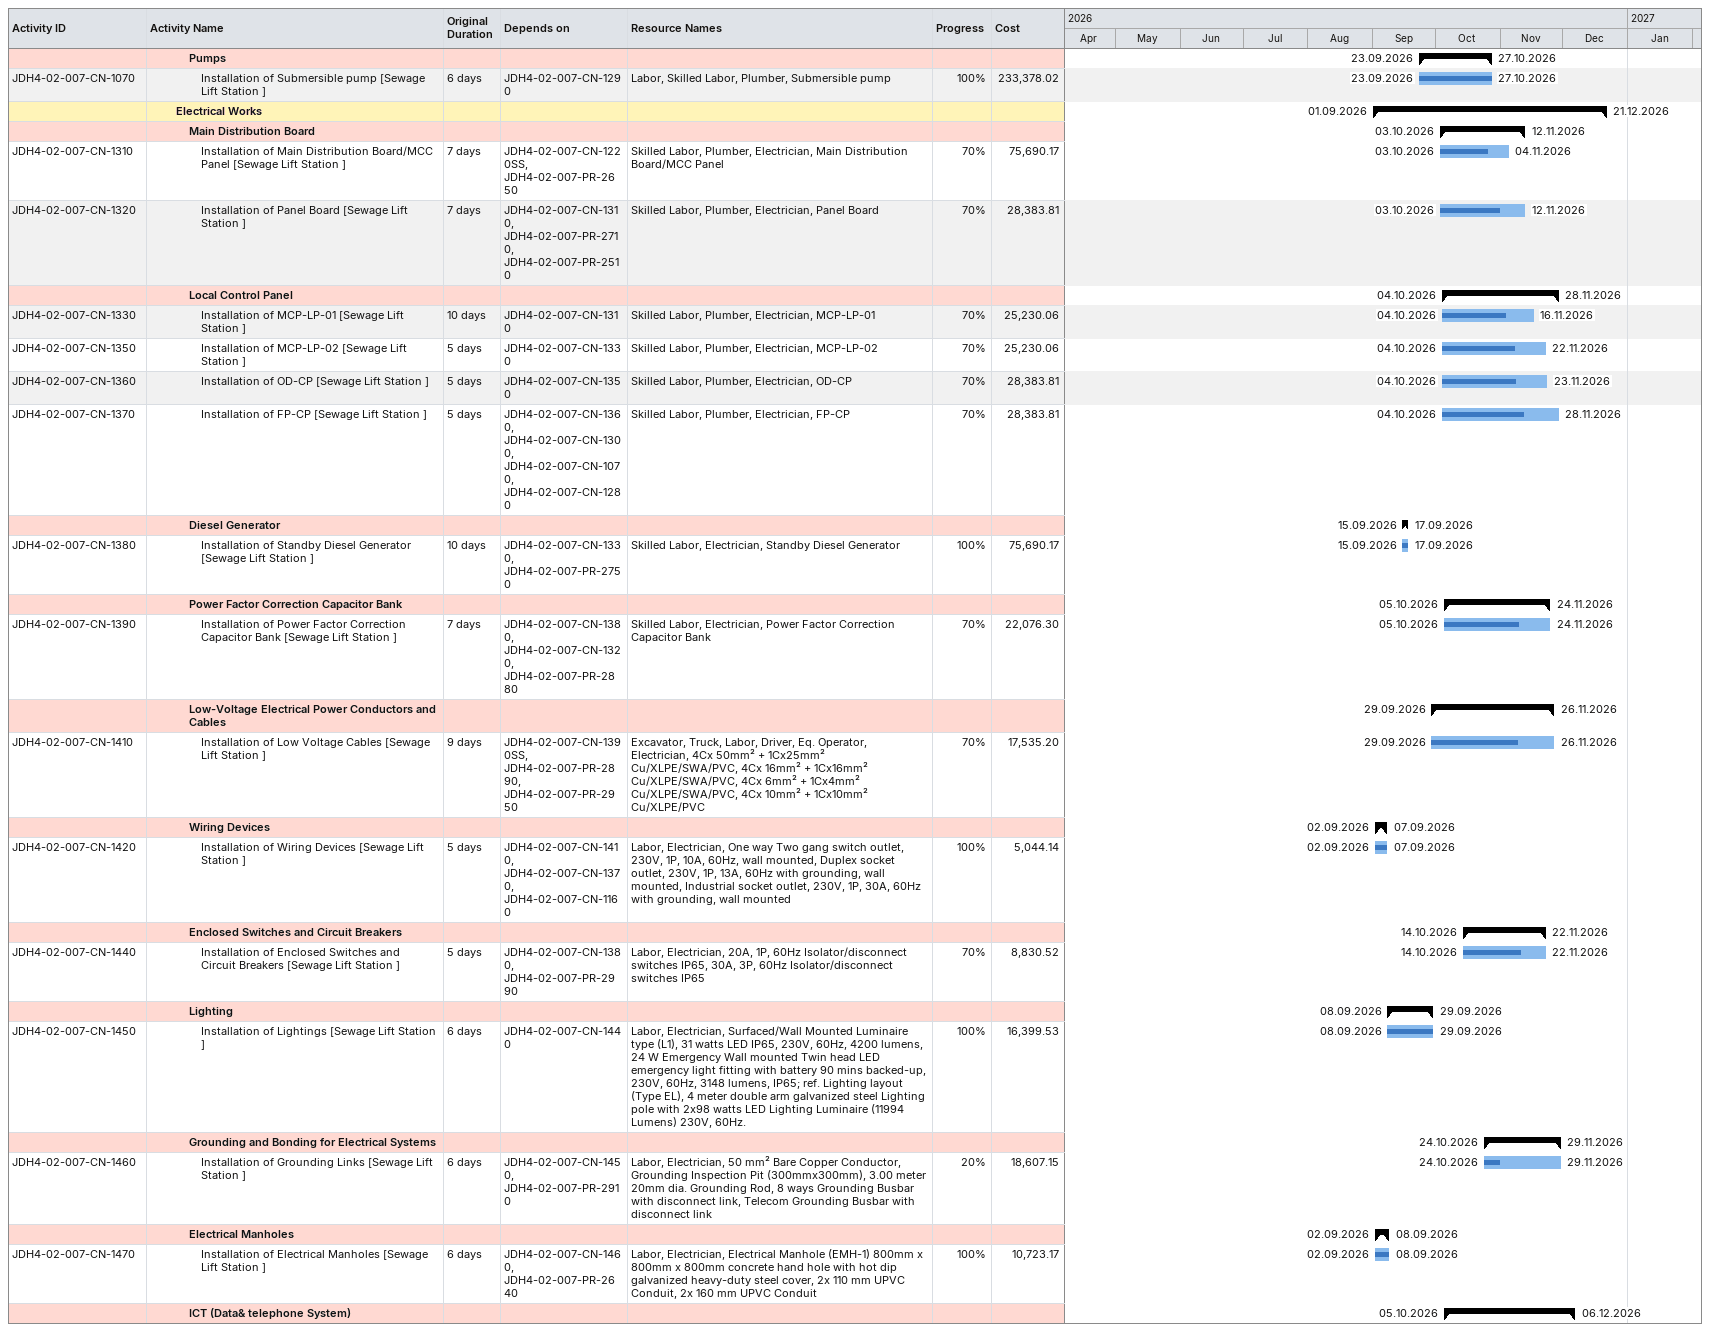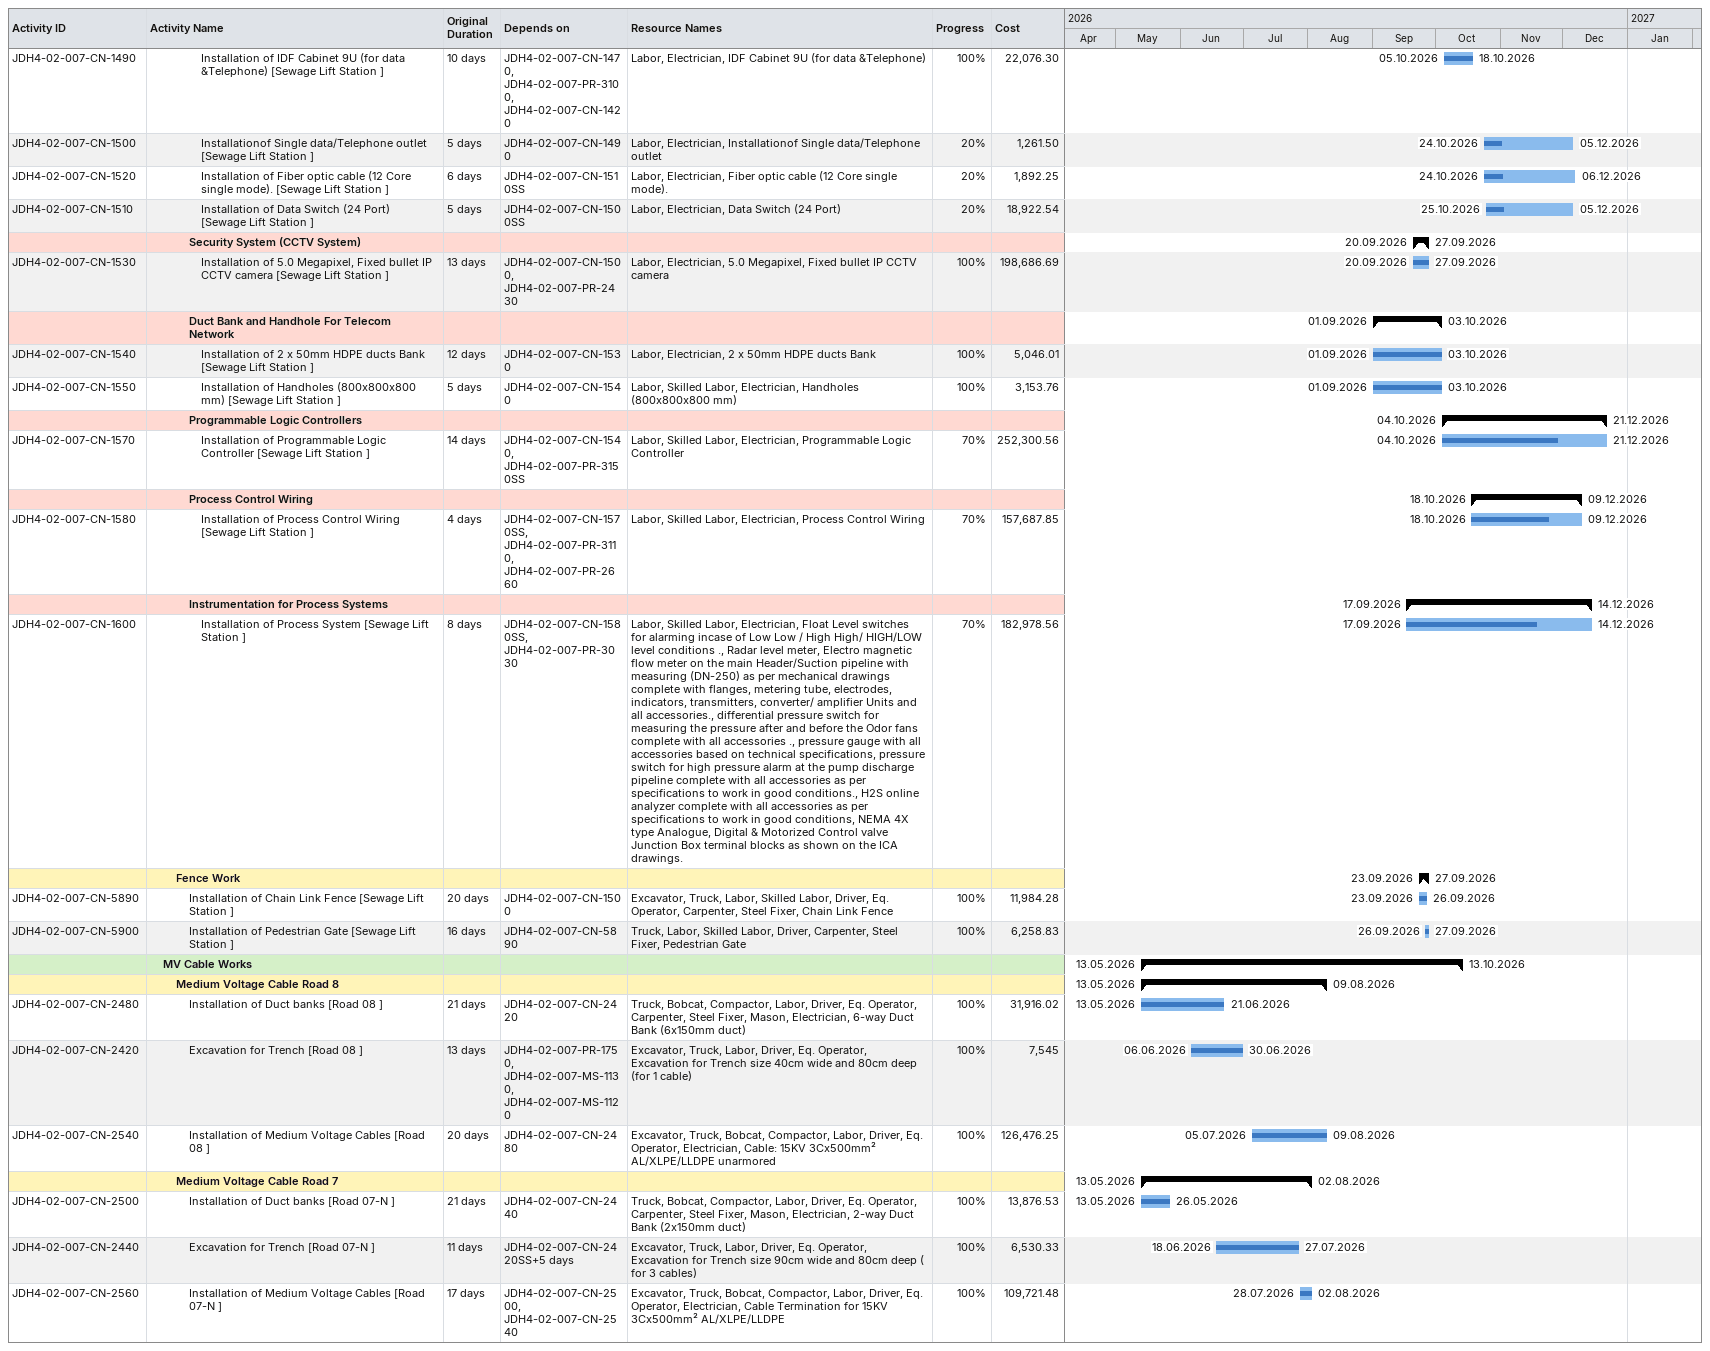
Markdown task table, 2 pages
| ID | Level | Task | Original duration | Start | Finish | Predecessors | Resources | % complete | Cost |
|---|---|---|---|---|---|---|---|---|---|
|  | 4 | **Pumps** |  | 2026-09-23 | 2026-10-27 |  |  |  |  |
| JDH4-02-007-CN-1070 | 5 | Installation of Submersible pump [Sewage Lift Station ] | 6d | 2026-09-23 | 2026-10-27 | JDH4-02-007-CN-1290 | Labor, Skilled Labor, Plumber, Submersible pump | 100 | 233378.02 |
|  | 3 | **Electrical Works** |  | 2026-09-01 | 2026-12-21 |  |  |  |  |
|  | 4 | **Main Distribution Board** |  | 2026-10-03 | 2026-11-12 |  |  |  |  |
| JDH4-02-007-CN-1310 | 5 | Installation of Main Distribution Board/MCC Panel [Sewage Lift Station ] | 7d | 2026-10-03 | 2026-11-04 | JDH4-02-007-CN-1220SS, JDH4-02-007-PR-2650 | Skilled Labor, Plumber, Electrician, Main Distribution Board/MCC Panel | 70 | 75690.17 |
| JDH4-02-007-CN-1320 | 5 | Installation of Panel Board [Sewage Lift Station ] | 7d | 2026-10-03 | 2026-11-12 | JDH4-02-007-CN-1310, JDH4-02-007-PR-2710, JDH4-02-007-PR-2510 | Skilled Labor, Plumber, Electrician, Panel Board | 70 | 28383.81 |
|  | 4 | **Local Control Panel** |  | 2026-10-04 | 2026-11-28 |  |  |  |  |
| JDH4-02-007-CN-1330 | 5 | Installation of MCP-LP-01 [Sewage Lift Station ] | 10d | 2026-10-04 | 2026-11-16 | JDH4-02-007-CN-1310 | Skilled Labor, Plumber, Electrician, MCP-LP-01 | 70 | 25230.06 |
| JDH4-02-007-CN-1350 | 5 | Installation of MCP-LP-02 [Sewage Lift Station ] | 5d | 2026-10-04 | 2026-11-22 | JDH4-02-007-CN-1330 | Skilled Labor, Plumber, Electrician, MCP-LP-02 | 70 | 25230.06 |
| JDH4-02-007-CN-1360 | 5 | Installation of OD-CP [Sewage Lift Station ] | 5d | 2026-10-04 | 2026-11-23 | JDH4-02-007-CN-1350 | Skilled Labor, Plumber, Electrician, OD-CP | 70 | 28383.81 |
| JDH4-02-007-CN-1370 | 5 | Installation of FP-CP [Sewage Lift Station ] | 5d | 2026-10-04 | 2026-11-28 | JDH4-02-007-CN-1360, JDH4-02-007-CN-1300, JDH4-02-007-CN-1070, JDH4-02-007-CN-1280 | Skilled Labor, Plumber, Electrician, FP-CP | 70 | 28383.81 |
|  | 4 | **Diesel Generator** |  | 2026-09-15 | 2026-09-17 |  |  |  |  |
| JDH4-02-007-CN-1380 | 5 | Installation of Standby Diesel Generator [Sewage Lift Station ] | 10d | 2026-09-15 | 2026-09-17 | JDH4-02-007-CN-1330, JDH4-02-007-PR-2750 | Skilled Labor, Electrician, Standby Diesel Generator | 100 | 75690.17 |
|  | 4 | **Power Factor Correction Capacitor Bank** |  | 2026-10-05 | 2026-11-24 |  |  |  |  |
| JDH4-02-007-CN-1390 | 5 | Installation of Power Factor Correction Capacitor Bank [Sewage Lift Station ] | 7d | 2026-10-05 | 2026-11-24 | JDH4-02-007-CN-1380, JDH4-02-007-CN-1320, JDH4-02-007-PR-2880 | Skilled Labor, Electrician, Power Factor Correction Capacitor Bank | 70 | 22076.30 |
|  | 4 | **Low-Voltage Electrical Power Conductors and Cables** |  | 2026-09-29 | 2026-11-26 |  |  |  |  |
| JDH4-02-007-CN-1410 | 5 | Installation of Low Voltage Cables [Sewage Lift Station ] | 9d | 2026-09-29 | 2026-11-26 | JDH4-02-007-CN-1390SS, JDH4-02-007-PR-2890, JDH4-02-007-PR-2950 | Excavator, Truck, Labor, Driver, Eq. Operator, Electrician, 4Cx 50mm² + 1Cx25mm² Cu/XLPE/SWA/PVC, 4Cx 16mm² + 1Cx16mm² Cu/XLPE/SWA/PVC, 4Cx 6mm² + 1Cx4mm² Cu/XLPE/SWA/PVC, 4Cx 10mm² + 1Cx10mm² Cu/XLPE/PVC | 70 | 17535.20 |
|  | 4 | **Wiring Devices** |  | 2026-09-02 | 2026-09-07 |  |  |  |  |
| JDH4-02-007-CN-1420 | 5 | Installation of Wiring Devices [Sewage Lift Station ] | 5d | 2026-09-02 | 2026-09-07 | JDH4-02-007-CN-1410, JDH4-02-007-CN-1370, JDH4-02-007-CN-1160 | Labor, Electrician, One way Two gang switch outlet, 230V, 1P, 10A, 60Hz, wall mounted, Duplex socket outlet, 230V, 1P, 13A, 60Hz with grounding, wall mounted, Industrial socket outlet, 230V, 1P, 30A, 60Hz with grounding, wall mounted | 100 | 5044.14 |
|  | 4 | **Enclosed Switches and Circuit Breakers** |  | 2026-10-14 | 2026-11-22 |  |  |  |  |
| JDH4-02-007-CN-1440 | 5 | Installation of Enclosed Switches and Circuit Breakers [Sewage Lift Station ] | 5d | 2026-10-14 | 2026-11-22 | JDH4-02-007-CN-1380, JDH4-02-007-PR-2990 | Labor, Electrician, 20A, 1P, 60Hz Isolator/disconnect switches IP65, 30A, 3P, 60Hz Isolator/disconnect switches IP65 | 70 | 8830.52 |
|  | 4 | **Lighting** |  | 2026-09-08 | 2026-09-29 |  |  |  |  |
| JDH4-02-007-CN-1450 | 5 | Installation of Lightings [Sewage Lift Station ] | 6d | 2026-09-08 | 2026-09-29 | JDH4-02-007-CN-1440 | Labor, Electrician, Surfaced/Wall Mounted Luminaire type (L1), 31 watts LED IP65, 230V, 60Hz, 4200 lumens, 24 W Emergency Wall mounted Twin head LED emergency light fitting with battery 90 mins backed-up, 230V, 60Hz, 3148 lumens, IP65; ref. Lighting layout (Type EL), 4 meter double arm galvanized steel Lighting pole with 2x98 watts LED Lighting Luminaire (11994 Lumens) 230V, 60Hz. | 100 | 16399.53 |
|  | 4 | **Grounding and Bonding for Electrical Systems** |  | 2026-10-24 | 2026-11-29 |  |  |  |  |
| JDH4-02-007-CN-1460 | 5 | Installation of Grounding Links [Sewage Lift Station ] | 6d | 2026-10-24 | 2026-11-29 | JDH4-02-007-CN-1450, JDH4-02-007-PR-2910 | Labor, Electrician, 50 mm² Bare Copper Conductor, Grounding Inspection Pit (300mmx300mm), 3.00 meter 20mm dia. Grounding Rod, 8 ways Grounding Busbar with disconnect link, Telecom Grounding Busbar with disconnect link | 20 | 18607.15 |
|  | 4 | **Electrical Manholes** |  | 2026-09-02 | 2026-09-08 |  |  |  |  |
| JDH4-02-007-CN-1470 | 5 | Installation of Electrical Manholes [Sewage Lift Station ] | 6d | 2026-09-02 | 2026-09-08 | JDH4-02-007-CN-1460, JDH4-02-007-PR-2640 | Labor, Electrician, Electrical Manhole (EMH-1) 800mm x 800mm x 800mm concrete hand hole with hot dip galvanized heavy-duty steel cover, 2x 110 mm UPVC Conduit, 2x 160 mm UPVC Conduit | 100 | 10723.17 |
|  | 4 | **ICT (Data& telephone System)** |  | 2026-10-05 | 2026-12-06 |  |  |  |  |
| JDH4-02-007-CN-1490 | 5 | Installation of IDF Cabinet 9U (for data &Telephone) [Sewage Lift Station ] | 10d | 2026-10-05 | 2026-10-18 | JDH4-02-007-CN-1470, JDH4-02-007-PR-3100, JDH4-02-007-CN-1420 | Labor, Electrician, IDF Cabinet 9U (for data &Telephone) | 100 | 22076.30 |
| JDH4-02-007-CN-1500 | 5 | Installationof Single data/Telephone outlet [Sewage Lift Station ] | 5d | 2026-10-24 | 2026-12-05 | JDH4-02-007-CN-1490 | Labor, Electrician, Installationof Single data/Telephone outlet | 20 | 1261.50 |
| JDH4-02-007-CN-1520 | 5 | Installation of Fiber optic cable (12 Core single mode). [Sewage Lift Station ] | 6d | 2026-10-24 | 2026-12-06 | JDH4-02-007-CN-1510SS | Labor, Electrician, Fiber optic cable (12 Core single mode). | 20 | 1892.25 |
| JDH4-02-007-CN-1510 | 5 | Installation of Data Switch (24 Port) [Sewage Lift Station ] | 5d | 2026-10-25 | 2026-12-05 | JDH4-02-007-CN-1500SS | Labor, Electrician, Data Switch (24 Port) | 20 | 18922.54 |
|  | 4 | **Security System (CCTV System)** |  | 2026-09-20 | 2026-09-27 |  |  |  |  |
| JDH4-02-007-CN-1530 | 5 | Installation of 5.0 Megapixel, Fixed bullet IP CCTV camera [Sewage Lift Station ] | 13d | 2026-09-20 | 2026-09-27 | JDH4-02-007-CN-1500, JDH4-02-007-PR-2430 | Labor, Electrician, 5.0 Megapixel, Fixed bullet IP CCTV camera | 100 | 198686.69 |
|  | 4 | **Duct Bank and Handhole For Telecom Network** |  | 2026-09-01 | 2026-10-03 |  |  |  |  |
| JDH4-02-007-CN-1540 | 5 | Installation of 2 x 50mm HDPE ducts Bank [Sewage Lift Station ] | 12d | 2026-09-01 | 2026-10-03 | JDH4-02-007-CN-1530 | Labor, Electrician, 2 x 50mm HDPE ducts Bank | 100 | 5046.01 |
| JDH4-02-007-CN-1550 | 5 | Installation of Handholes (800x800x800 mm) [Sewage Lift Station ] | 5d | 2026-09-01 | 2026-10-03 | JDH4-02-007-CN-1540 | Labor, Skilled Labor, Electrician, Handholes (800x800x800 mm) | 100 | 3153.76 |
|  | 4 | **Programmable Logic Controllers** |  | 2026-10-04 | 2026-12-21 |  |  |  |  |
| JDH4-02-007-CN-1570 | 5 | Installation of Programmable Logic Controller [Sewage Lift Station ] | 14d | 2026-10-04 | 2026-12-21 | JDH4-02-007-CN-1540, JDH4-02-007-PR-3150SS | Labor, Skilled Labor, Electrician, Programmable Logic Controller | 70 | 252300.56 |
|  | 4 | **Process Control Wiring** |  | 2026-10-18 | 2026-12-09 |  |  |  |  |
| JDH4-02-007-CN-1580 | 5 | Installation of Process Control Wiring [Sewage Lift Station ] | 4d | 2026-10-18 | 2026-12-09 | JDH4-02-007-CN-1570SS, JDH4-02-007-PR-3110, JDH4-02-007-PR-2660 | Labor, Skilled Labor, Electrician, Process Control Wiring | 70 | 157687.85 |
|  | 4 | **Instrumentation for Process Systems** |  | 2026-09-17 | 2026-12-14 |  |  |  |  |
| JDH4-02-007-CN-1600 | 5 | Installation of Process System [Sewage Lift Station ] | 8d | 2026-09-17 | 2026-12-14 | JDH4-02-007-CN-1580SS, JDH4-02-007-PR-3030 | Labor, Skilled Labor, Electrician, Float Level switches for alarming incase of Low Low / High High/ HIGH/LOW level conditions ., Radar level meter, Electro magnetic flow meter on the main Header/Suction pipeline with measuring (DN-250) as per mechanical drawings complete with flanges, metering tube, electrodes, indicators, transmitters, converter/ amplifier Units and all accessories., differential pressure switch for measuring the pressure after and before the Odor fans complete with all accessories ., pressure gauge with all accessories based on technical specifications, pressure switch for high pressure alarm at the pump discharge pipeline complete with all accessories as per specifications to work in good conditions., H2S online analyzer complete with all accessories as per specifications to work in good conditions, NEMA 4X type Analogue, Digital & Motorized Control valve Junction Box terminal blocks as shown on the ICA drawings. | 70 | 182978.56 |
|  | 3 | **Fence Work** |  | 2026-09-23 | 2026-09-27 |  |  |  |  |
| JDH4-02-007-CN-5890 | 4 | Installation of Chain Link Fence [Sewage Lift Station ] | 20d | 2026-09-23 | 2026-09-26 | JDH4-02-007-CN-1500 | Excavator, Truck, Labor, Skilled Labor, Driver, Eq. Operator, Carpenter, Steel Fixer, Chain Link Fence | 100 | 11984.28 |
| JDH4-02-007-CN-5900 | 4 | Installation of Pedestrian Gate [Sewage Lift Station ] | 16d | 2026-09-26 | 2026-09-27 | JDH4-02-007-CN-5890 | Truck, Labor, Skilled Labor, Driver, Carpenter, Steel Fixer, Pedestrian Gate | 100 | 6258.83 |
|  | 2 | **MV Cable Works** |  | 2026-05-13 | 2026-10-13 |  |  |  |  |
|  | 3 | **Medium Voltage Cable Road 8** |  | 2026-05-13 | 2026-08-09 |  |  |  |  |
| JDH4-02-007-CN-2480 | 4 | Installation of Duct banks [Road 08 ] | 21d | 2026-05-13 | 2026-06-21 | JDH4-02-007-CN-2420 | Truck, Bobcat, Compactor, Labor, Driver, Eq. Operator, Carpenter, Steel Fixer, Mason, Electrician, 6-way Duct Bank (6x150mm duct) | 100 | 31916.02 |
| JDH4-02-007-CN-2420 | 4 | Excavation for Trench [Road 08 ] | 13d | 2026-06-06 | 2026-06-30 | JDH4-02-007-PR-1750, JDH4-02-007-MS-1130, JDH4-02-007-MS-1120 | Excavator, Truck, Labor, Driver, Eq. Operator, Excavation for Trench size 40cm wide and 80cm deep (for 1 cable) | 100 | 7545 |
| JDH4-02-007-CN-2540 | 4 | Installation of Medium Voltage Cables [Road 08 ] | 20d | 2026-07-05 | 2026-08-09 | JDH4-02-007-CN-2480 | Excavator, Truck, Bobcat, Compactor, Labor, Driver, Eq. Operator, Electrician, Cable: 15KV 3Cx500mm² AL/XLPE/LLDPE unarmored | 100 | 126476.25 |
|  | 3 | **Medium Voltage Cable Road 7** |  | 2026-05-13 | 2026-08-02 |  |  |  |  |
| JDH4-02-007-CN-2500 | 4 | Installation of Duct banks [Road 07-N ] | 21d | 2026-05-13 | 2026-05-26 | JDH4-02-007-CN-2440 | Truck, Bobcat, Compactor, Labor, Driver, Eq. Operator, Carpenter, Steel Fixer, Mason, Electrician, 2-way Duct Bank (2x150mm duct) | 100 | 13876.53 |
| JDH4-02-007-CN-2440 | 4 | Excavation for Trench [Road 07-N ] | 11d | 2026-06-18 | 2026-07-27 | JDH4-02-007-CN-2420SS+5d | Excavator, Truck, Labor, Driver, Eq. Operator, Excavation for Trench size 90cm wide and 80cm deep ( for 3 cables) | 100 | 6530.33 |
| JDH4-02-007-CN-2560 | 4 | Installation of Medium Voltage Cables [Road 07-N ] | 17d | 2026-07-28 | 2026-08-02 | JDH4-02-007-CN-2500, JDH4-02-007-CN-2540 | Excavator, Truck, Bobcat, Compactor, Labor, Driver, Eq. Operator, Electrician, Cable Termination for 15KV 3Cx500mm² AL/XLPE/LLDPE | 100 | 109721.48 |
